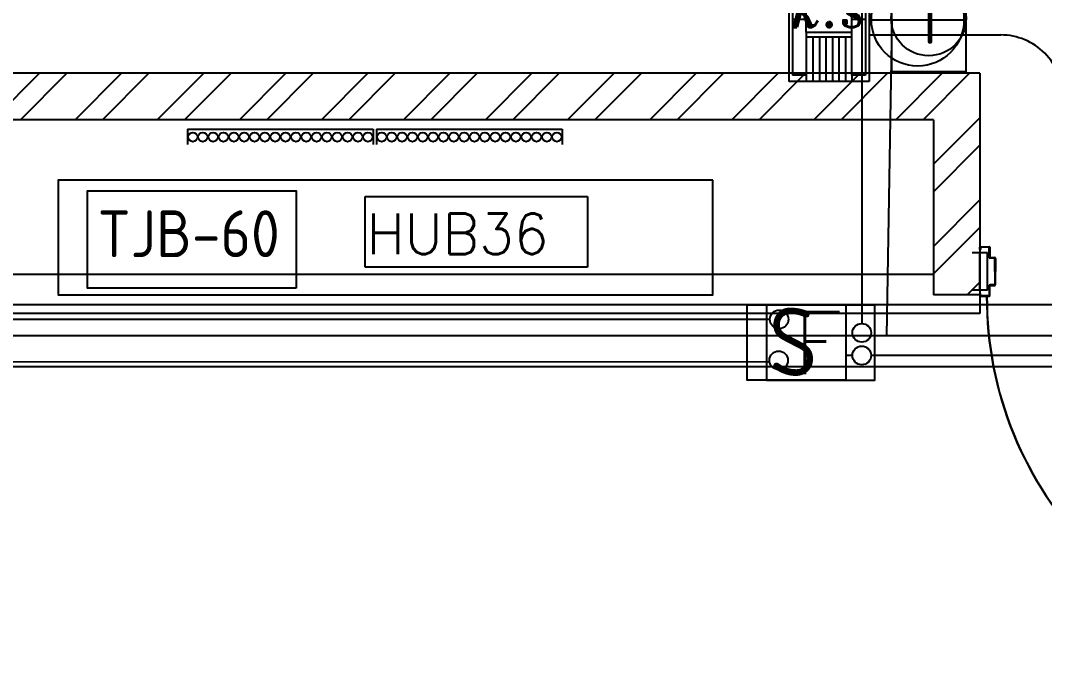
# Model space of a CAD drawing. Header units: inches. Extents: x 567429 to 582707, y 126347 to 133675.
# Drawn here: x 575833.5 to 576164.4, y 130954.2 to 131159.8 of the extents above; entities that cross this region are included whole.
import ezdxf
from ezdxf.enums import TextEntityAlignment as Align

# ---------------------------------------------------------------- set-up
doc = ezdxf.new("R2010")
doc.units = ezdxf.units.IN
doc.header["$MEASUREMENT"] = 0
doc.linetypes.add('DASHED', pattern=[0.75, 0.5, -0.25])
for name, color, linetype in [('COMPUTER', 3, 'Continuous'), ('COMPUTER WIRE', 4, 'Continuous'), ('Door', 1, 'Continuous'), ('ELECT', 3, 'Continuous'), ('FIRE', 3, 'Continuous'), ('FIRE WIRE', 4, 'Continuous'), ('hatch lika', 1, 'Continuous'), ('L.C C.T', 5, 'Continuous'), ('SOCKET', 3, 'Continuous'), ('SOUND', 3, 'Continuous'), ('TEL', 3, 'Continuous'), ('TEL WIRE', 4, 'Continuous'), ('wall', 4, 'Continuous'), ('wall kanaf', 4, 'Continuous'), ('wall lika', 1, 'Continuous')]:
    doc.layers.add(name, color=color, linetype=linetype)
doc.styles.add('2floorplan$0$style1', font='romans.shx', dxfattribs={"height": 40})
doc.styles.add('ISOCP', font='isocp.shx')
doc.styles.add('ITALICT', font='italict', dxfattribs={"height": 22.5})
doc.styles.add('ROMANS', font='romans.shx')

# ---------------------------------------------------------------- blocks, each defined once
blk = doc.blocks.new('D-125')
at = {"layer": 'Door', "ltscale": 8}
for p, q in [((-6.82, 10.41), (-6.82, 123.41)), ((-3.12, 124.61), (-3.12, 9.21))]:
    blk.add_line(p, q, dxfattribs=at)
at = {"layer": 'Door', "color": 15, "linetype": 'DASHED'}
for p, q in [((-6.48, 8.69), (-6.48, 4.5)), ((-6.48, 8.69), (-4.47, 8.69)), ((-5.99, 8.36), (-5.99, 4.48)), ((-5.99, 8.36), (-4.47, 8.36))]:
    blk.add_line(p, q, dxfattribs=at)
at = {"layer": 'Door', "color": 15}
for p, q in [((-4.83, 8.52), (-3.37, 8.52)), ((-4.1, 7.79), (-4.1, 9.25))]:
    blk.add_line(p, q, dxfattribs=at)
at = {"layer": 'Door', "ltscale": 8}
blk.add_lwpolyline([(-4.32, 123.41), (-4.32, 124.61), (-2.72, 124.61), (-2.72, 9.21), (-4.32, 9.21), (-4.32, 10.41), (-7.22, 10.41), (-7.22, 123.41)], close=True, dxfattribs=at)
at = {"layer": 'Door'}
for points in [[(-117.67, 0), (-117.67, 4.24, 0.414214), (-117.76, 4.33), (-119.21, 4.33, -0.414214), (-119.47, 4.59), (-119.47, 7.74, 0.414214), (-119.56, 7.83), (-122.24, 7.83, 0.414214), (-122.33, 7.74), (-122.33, 7.15), (-122.5, 7.15), (-122.5, 7.74, -0.414214), (-122.24, 8), (-119.56, 8, -0.414214), (-119.3, 7.74), (-119.3, 4.59, 0.414214), (-119.21, 4.5), (-117.76, 4.5, -0.414214), (-117.5, 4.24), (-117.5, 0)], [(-7.33, 0), (-7.33, 4.24, -0.414214), (-7.24, 4.33), (-5.79, 4.33, 0.414214), (-5.53, 4.59), (-5.53, 7.74, -0.414214), (-5.44, 7.83), (-2.76, 7.83, -0.414214), (-2.67, 7.74), (-2.67, 7.15), (-2.5, 7.15), (-2.5, 7.74, 0.414214), (-2.76, 8), (-5.44, 8, 0.414214), (-5.7, 7.74), (-5.7, 4.59, -0.414214), (-5.79, 4.5), (-7.24, 4.5, 0.414214), (-7.5, 4.24), (-7.5, 0)], [(-117.67, 0), (-117.67, -4.24, -0.414214), (-117.76, -4.33), (-119.21, -4.33, 0.414214), (-119.47, -4.59), (-119.47, -7.74, -0.414214), (-119.56, -7.83), (-122.24, -7.83, -0.414214), (-122.33, -7.74), (-122.33, -7.15), (-122.5, -7.15), (-122.5, -7.74, 0.414214), (-122.24, -8), (-119.56, -8, 0.414214), (-119.3, -7.74), (-119.3, -4.59, -0.414214), (-119.21, -4.5), (-117.76, -4.5, 0.414214), (-117.5, -4.24), (-117.5, 0)], [(-7.33, 0), (-7.33, -4.24, 0.414214), (-7.24, -4.33), (-5.79, -4.33, -0.414214), (-5.53, -4.59), (-5.53, -7.74, 0.414214), (-5.44, -7.83), (-2.76, -7.83, 0.414214), (-2.67, -7.74), (-2.67, -7.15), (-2.5, -7.15), (-2.5, -7.74, -0.414214), (-2.76, -8), (-5.44, -8, -0.414214), (-5.7, -7.74), (-5.7, -4.59, 0.414214), (-5.79, -4.5), (-7.24, -4.5, -0.414214), (-7.5, -4.24), (-7.5, 0)]]:
    blk.add_lwpolyline(points, format="xyb", dxfattribs=at)
at = {"layer": 'Door', "linetype": 'Continuous', "ltscale": 100}
blk.add_circle((-4.1, 8.52), 0.4, dxfattribs=at)
at = {"layer": 'Door'}
blk.add_circle((-4.1, 8.52), 0.281, dxfattribs=at)
at = {"layer": 'Door', "linetype": 'Continuous', "ltscale": 100}
blk.add_arc((-4.1, 8.52), 116.1, 90.1071, 180.2553, dxfattribs=at)
at = {"layer": 'wall', "color": 21}
for p, q in [((-120, 6), (-125, 6)), ((-5, 6), (0, 6)), ((-120, -6), (-125, -6)), ((-5, -6), (0, -6))]:
    blk.add_line(p, q, dxfattribs=at)
at = {"layer": 'wall', "color": 21, "linetype": 'Continuous', "ltscale": 100}
for p, q in [((-120, 6), (-120, -6)), ((-5, 6), (-5, -6))]:
    blk.add_line(p, q, dxfattribs=at)
blk = doc.blocks.new('A$C3D6C2CD6')
at = {"layer": 'L.C C.T', "color": 2}
for p, q in [((0, 5), (60, 5)), ((0, 5), (0, 0)), ((60, 5), (60, 0)), ((61.05, 5), (121.05, 5)), ((61.05, 5), (61.05, 0)), ((121.05, 5), (121.05, 0))]:
    blk.add_line(p, q, dxfattribs=at)
at = {"layer": 'L.C C.T', "ltscale": 20}
for centre in [(1.69, 2.41), (4.91, 2.41), (8.25, 2.41), (11.59, 2.41), (14.94, 2.41), (18.28, 2.41), (21.62, 2.41), (24.96, 2.41), (28.3, 2.41), (31.64, 2.41), (34.98, 2.41), (38.32, 2.41), (41.66, 2.41), (45, 2.41), (48.35, 2.41), (51.69, 2.41), (55.03, 2.41), (58.25, 2.41), (62.74, 2.41), (65.97, 2.41), (69.31, 2.41), (72.65, 2.41), (75.99, 2.41), (79.33, 2.41), (82.67, 2.41), (86.01, 2.41), (89.35, 2.41), (92.69, 2.41), (96.03, 2.41), (99.38, 2.41), (102.72, 2.41), (106.06, 2.41), (109.4, 2.41), (112.74, 2.41), (116.08, 2.41), (119.31, 2.41)]:
    blk.add_circle(centre, 1.5, dxfattribs=at)
blk = doc.blocks.new('TJB-60')
at = {"layer": 'TEL', "ltscale": 7}
blk.add_lwpolyline([(44.62, -41.51), (-44.62, -41.51), (-44.62, 0), (44.62, 0)], close=True, dxfattribs=at)
at = {"layer": 'TEL', "color": 2, "ltscale": 7, "style": 'ISOCP'}
blk.add_text('TJB-60', height=20, dxfattribs=at).set_placement((-1.31, -18.27), align=Align.MIDDLE)
blk = doc.blocks.new('soc1 to')
at = {"layer": 'SOCKET', "color": 3}
blk.add_line((-12.31, 0), (12.31, 0), dxfattribs=at)
blk.add_circle((0, 0), 12.31, dxfattribs=at)
blk = doc.blocks.new('WALL.T')
at = {"layer": 'TEL', "ltscale": 0.5}
blk.add_lwpolyline([(-0.1897, 0.5187), (0.1897, 0.5187), (0.1897, 0), (-0.1897, 0)], close=True, dxfattribs=at)
at = {"layer": 'TEL'}
blk.add_circle((-0.0005, 0.2747), 0.192, dxfattribs=at)
at = {"layer": 'TEL', "color": 2, "style": 'ISOCP'}
blk.add_text('T', height=0.254, dxfattribs=at).set_placement((0.0063, 0.2712), align=Align.MIDDLE)
blk = doc.blocks.new('SO.TAGHSIM')
at = {"layer": 'SOUND', "color": 3}
blk.add_lwpolyline([(-25.49, 38.94), (25.49, 38.94), (25.49, 0), (-25.49, 0)], close=True, dxfattribs=at)
at = {"layer": 'SOUND', "color": 2, "style": 'ISOCP'}
blk.add_text('S', height=35.34, dxfattribs=at).set_placement((-1.75, 19.85), align=Align.MIDDLE)
blk = doc.blocks.new('KEY.S')
at = {"layer": 'COMPUTER', "ltscale": 200}
for p, q in [((-35.1, 80.97), (-35.1, 0)), ((-35.1, 80.97), (35.1, 80.97)), ((35.1, 80.97), (35.1, 0)), ((-31.88, 78.82), (31.88, 78.82)), ((-31.88, 78.82), (-31.88, 5.36)), ((-11.42, 65.12), (-11.42, 78.82)), ((11.42, 65.13), (11.42, 78.82)), ((31.88, 78.82), (31.88, 5.36)), ((-20.06, 42.77), (-20.06, 65.12)), ((-20.06, 65.12), (-11.42, 65.12)), ((11.42, 65.12), (19.94, 65.12)), ((19.94, 5.36), (19.94, 65.12)), ((-31.88, 54.34), (-20.06, 54.34)), ((19.94, 54.33), (31.88, 54.33)), ((-20.06, 42.77), (-20.04, 5.36)), ((-20.06, 42.77), (19.94, 42.77)), ((19.94, 38.51), (-20.05, 38.51)), ((35.1, 0), (-35.1, 0)), ((-20.04, 5.36), (-31.88, 5.36)), ((-20.04, 5.36), (-20.04, 0)), ((31.88, 5.36), (19.94, 5.36)), ((19.94, 5.36), (19.94, 0))]:
    blk.add_line(p, q, dxfattribs=at)
at = {"layer": 'COMPUTER', "color": 30}
for p, q in [((-14.09, 38.51), (-14.09, 0)), ((-8.42, 38.51), (-8.42, 0)), ((-2.75, 38.51), (-2.75, 0)), ((2.92, 38.51), (2.92, 0)), ((8.6, 38.51), (8.6, 0)), ((14.27, 38.51), (14.27, 0))]:
    blk.add_line(p, q, dxfattribs=at)
at = {"layer": 'COMPUTER', "color": 2, "style": 'ITALICT'}
blk.add_text('k.s', height=30.48, dxfattribs=at).set_placement((-0.51, 62.59), align=Align.MIDDLE)
blk = doc.blocks.new('JUNC.B')
at = {"layer": 'FIRE'}
blk.add_lwpolyline([(-17.43, 35.28), (17.43, 35.28), (17.43, 10.83), (-17.43, 10.83)], close=True, dxfattribs=at)
at = {"layer": 'FIRE', "color": 2, "style": 'ROMANS'}
blk.add_text('F', height=20, dxfattribs=at).set_placement((-8.54, 12.94))

msp = doc.modelspace()

# ---------------------------------------------------------------- linework, layer by layer
at = {"layer": 'COMPUTER', "color": 15, "ltscale": 4}
for p, q in [((575944.91, 131103.06, 0), (576016.69, 131103.06, 0)), ((575944.91, 131080.18, 0), (575944.91, 131103.06, 0)), ((576016.69, 131103.06, 0), (576016.69, 131080.18, 0)), ((576016.69, 131080.18, 0), (575944.91, 131080.18, 0))]:
    msp.add_line(p, q, dxfattribs=at)
at = {"layer": 'COMPUTER WIRE'}
msp.add_line((576107.73, 131155.17), (576150.28, 131155.17), dxfattribs=at)
msp.add_arc((576150.28, 131135.17, 0), 20, 359.4832, 90, dxfattribs=at)
at = {"layer": 'Door', "color": 15}
for p, q in [((576143.49, 131085.93), (576143.49, 131086.53)), ((576143.66, 131085.93), (576143.49, 131085.93)), ((576143.66, 131086.53), (576143.66, 131085.93)), ((576143.74, 131086.79), (576146.43, 131086.79)), ((576146.43, 131086.62), (576143.74, 131086.62)), ((576146.52, 131083.37), (576146.52, 131086.53)), ((576146.69, 131086.53), (576146.69, 131083.37)), ((576146.77, 131083.29), (576148.23, 131083.29)), ((576148.23, 131083.12), (576146.77, 131083.12)), ((576148.32, 131078.79), (576148.32, 131083.03)), ((576148.49, 131083.03), (576148.49, 131078.79)), ((576148.32, 131078.79), (576148.32, 131074.55)), ((576148.49, 131074.55), (576148.49, 131078.79)), ((576148.23, 131074.46), (576146.77, 131074.46)), ((576143.66, 131071.64), (576143.49, 131071.64)), ((576143.49, 131071.64), (576143.49, 131071.05)), ((576143.66, 131071.05), (576143.66, 131071.64)), ((576146.52, 131074.2), (576146.52, 131071.05)), ((576146.69, 131071.05), (576146.69, 131074.2)), ((576146.77, 131074.29), (576148.23, 131074.29)), ((576146.43, 131070.96), (576143.74, 131070.96)), ((576143.74, 131070.79), (576146.43, 131070.79))]:
    msp.add_line(p, q, dxfattribs=at)
at = {"layer": 'Door', "color": 15, "ltscale": 8}
msp.add_line((576143.49, 131072.79), (576143.49, 131084.79), dxfattribs=at)
at = {"layer": 'Door', "color": 15}
for centre, radius, start, end in [((576143.74, 131086.53), 0.256, 90, 180), ((576143.74, 131086.53), 0.0855, 90, 180), ((576146.43, 131086.53), 0.256, 360, 90), ((576146.43, 131086.53), 0.0855, 360, 90), ((576146.77, 131083.37), 0.257, 180, 270), ((576146.77, 131083.37), 0.0855, 180, 270), ((576148.23, 131083.03), 0.256, 0, 90), ((576148.23, 131083.03), 0.0855, 0, 90), ((576146.77, 131074.2), 0.256, 90, 180), ((576148.23, 131074.55), 0.0855, 270, 360), ((576148.23, 131074.55), 0.257, 270, 0), ((576146.77, 131074.2), 0.0855, 90, 180), ((576143.74, 131071.05), 0.256, 180, 270), ((576143.74, 131071.05), 0.0855, 180, 270), ((576146.43, 131071.05), 0.0855, 270, 0), ((576146.43, 131071.05), 0.256, 270, 0)]:
    msp.add_arc(centre, radius, start, end, dxfattribs=at)
at = {"layer": 'Door', "color": 15, "linetype": 'Continuous', "ltscale": 100}
msp.add_arc((576261.88, 131070.27), 116.1, 179.7447, 269.8929, dxfattribs=at)
at = {"layer": 'ELECT', "ltscale": 0.1, "elevation": 0}
msp.add_lwpolyline([(576057.2, 131108.33), (575845.65, 131108.33), (575845.65, 131071.31), (576057.2, 131071.31)], close=True, dxfattribs=at)
at = {"layer": 'FIRE WIRE'}
for p, q in [((576105.51, 131061.99), (576105.51, 131237.34)), ((576075.64, 131063.34), (575385.73, 131063.34)), ((576102.32, 131051.71), (576100.46, 131051.71)), ((576108.33, 131051.83), (576617.11, 131051.83)), ((575672.68, 131049.75), (576075.51, 131049.68))]:
    msp.add_line(p, q, dxfattribs=at)
at = {"layer": 'FIRE WIRE', "color": 4, "ltscale": 20}
for centre in [(576078.64, 131063.34), (576105.33, 131058.99), (576105.33, 131051.71), (576078.48, 131050.12)]:
    msp.add_circle(centre, 3.01, dxfattribs=at)
at = {"layer": 'hatch lika', "color": 15}
for p, q in [((575824.67, 131127.79), (575839.67, 131142.79)), ((575833.51, 131127.79), (575848.51, 131142.79)), ((575851.18, 131127.79), (575866.18, 131142.79)), ((575860.02, 131127.79), (575875.02, 131142.79)), ((575877.7, 131127.79), (575892.7, 131142.79)), ((575886.54, 131127.79), (575901.54, 131142.79)), ((575904.22, 131127.79), (575919.22, 131142.79)), ((575913.06, 131127.79), (575928.06, 131142.79)), ((575930.73, 131127.79), (575945.73, 131142.79)), ((575939.57, 131127.79), (575954.57, 131142.79)), ((575957.25, 131127.79), (575972.25, 131142.79)), ((575966.09, 131127.79), (575981.09, 131142.79)), ((575983.77, 131127.79), (575998.77, 131142.79)), ((575992.61, 131127.79), (576007.61, 131142.79)), ((576010.28, 131127.79), (576025.28, 131142.79)), ((576019.12, 131127.79), (576034.12, 131142.79)), ((576036.8, 131127.79), (576051.8, 131142.79)), ((576045.64, 131127.79), (576060.64, 131142.79)), ((576063.32, 131127.79), (576078.32, 131142.79)), ((576072.16, 131127.79), (576087.16, 131142.79)), ((576089.83, 131127.79), (576104.83, 131142.79)), ((576098.67, 131127.79), (576113.67, 131142.79)), ((576116.35, 131127.79), (576131.35, 131142.79)), ((576125.19, 131127.79), (576140.19, 131142.79)), ((576128.49, 131113.41), (576143.49, 131128.41)), ((576128.49, 131104.57), (576143.49, 131119.57)), ((576128.49, 131086.89), (576143.49, 131101.89)), ((576128.49, 131078.05), (576143.49, 131093.05)), ((576139.4, 131071.29), (576143.49, 131075.38))]:
    msp.add_line(p, q, dxfattribs=at)
at = {"layer": 'L.C C.T', "color": 2, "ltscale": 7}
for p, q in [((581836.94, 131068.04), (575147.99, 131068.04)), ((576846.21, 131048.04), (575147.99, 131048.04))]:
    msp.add_line(p, q, dxfattribs=at)
at = {"layer": 'L.C C.T'}
msp.add_line((576856.21, 131058.04), (575147.99, 131058.04), dxfattribs=at)
at = {"layer": 'TEL WIRE'}
msp.add_line((576115.02, 131159.59), (576113.31, 131058.04), dxfattribs=at)
at = {"layer": 'wall kanaf', "color": 15, "ltscale": 0.1}
for p, q in [((576128.49, 131077.79), (575299.49, 131077.79)), ((576143.49, 131071.29), (576143.49, 131065.29)), ((576143.49, 131065.29), (575286.99, 131065.29))]:
    msp.add_line(p, q, dxfattribs=at)
at = {"layer": 'wall lika', "color": 15}
for p, q in [((576143.49, 131142.79), (575805.49, 131142.79)), ((576143.49, 131142.79), (576143.49, 131071.29)), ((576128.49, 131127.79), (575795.49, 131127.79)), ((576128.49, 131127.79), (576128.49, 131071.29)), ((576143.49, 131071.29), (576128.49, 131071.29))]:
    msp.add_line(p, q, dxfattribs=at)

# ---------------------------------------------------------------- block references
at = {"layer": 'COMPUTER', "ltscale": 20, "xscale": 0.370149043854326, "yscale": 0.370149043854326, "zscale": 0.370149043854326}
msp.add_blockref('KEY.S', (576094.74, 131140.19), dxfattribs=at)
at = {"layer": 'Door', "linetype": 'Continuous', "xscale": -1, "rotation": 180}
msp.add_blockref('D-125', (576265.99, 131078.79), dxfattribs=at)
at = {"layer": 'FIRE'}
msp.add_blockref('JUNC.B', (576092.06, 131032.76), dxfattribs=at)
at = {"layer": 'L.C C.T', "ltscale": 20}
msp.add_blockref('A$C3D6C2CD6', (575887.5, 131119.81), dxfattribs=at)
at = {"layer": 'SOCKET', "color": 3, "xscale": 1.214999999967404, "yscale": 1.214999999967404, "zscale": 1.214999999967404}
msp.add_blockref('soc1 to', (576123.4, 131160.09), dxfattribs=at)
at = {"layer": 'SOUND', "color": 3, "xscale": 0.624384842463769, "yscale": 0.624384842463769, "zscale": 0.624384842463769}
msp.add_blockref('SO.TAGHSIM', (576084.27, 131043.72), dxfattribs=at)
at = {"layer": 'TEL', "ltscale": 0.5, "xscale": 62.99212604761124, "yscale": 62.99212597310543, "zscale": 62.99212598425196}
msp.add_blockref('WALL.T', (576126.97, 131143.25), dxfattribs=at)
at = {"layer": 'TEL', "ltscale": 7, "xscale": 0.7559999999357387, "yscale": 0.7559999999357387, "zscale": 0.7559999999357387}
msp.add_blockref('TJB-60', (575888.84, 131104.83, 0), dxfattribs=at)

# ---------------------------------------------------------------- texts
at = {"layer": 'COMPUTER', "color": 15, "ltscale": 4, "style": '2floorplan$0$style1'}
msp.add_text('HUB36', height=13.059, dxfattribs=at).set_placement((575945.31, 131084.45, 0))

doc.saveas('drawing.dxf')
